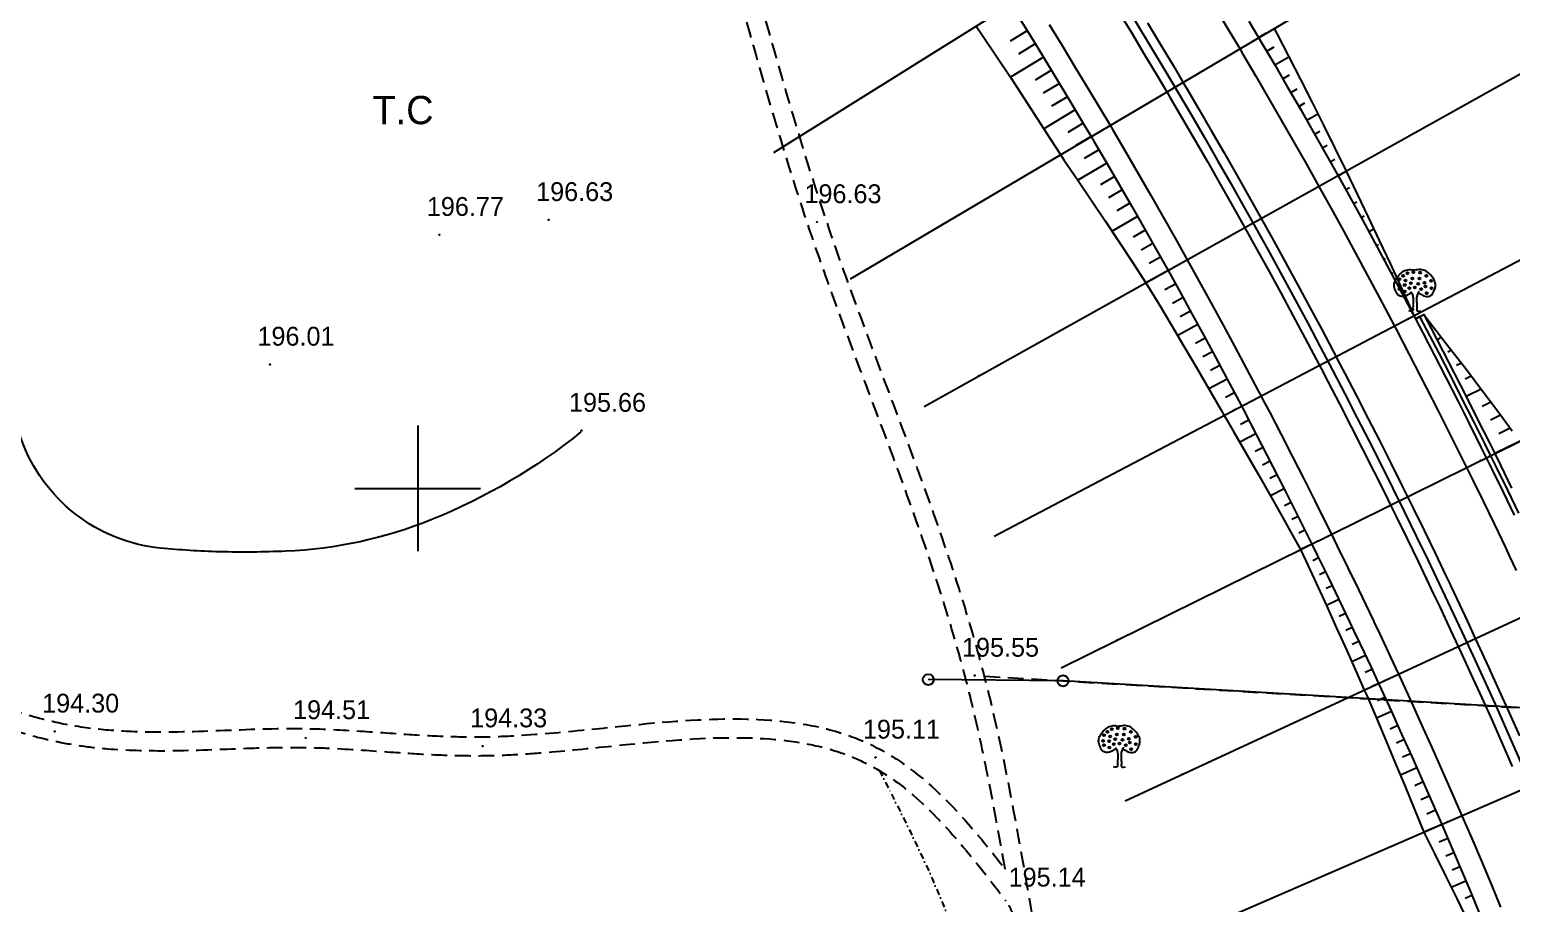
# Model space of a CAD drawing. Extents: x -83928 to -81707, y 15464 to 18601.
# Drawn here: x -83461.8 to -83225.8, y 17933.9 to 18073.1 of the extents above; entities that cross this region are included whole.
import ezdxf

# ---------------------------------------------------------------- set-up
doc = ezdxf.new("R2010")
doc.units = 0
doc.header["$MEASUREMENT"] = 0
for name, pattern in [('ACAD_ISO03W100', [30, 12, -18]), ('INTERROMPU', [0.75, 0.5, -0.25]), ('TIRETPTx2', [2, 1, -0.5, 0, -0.5])]:
    doc.linetypes.add(name, pattern=pattern)
doc.layers.add('ACCE', color=4, linetype='INTERROMPU', lineweight=25)
for name, color, linetype in [('ALT', 7, 'Continuous'), ('ASSIETTE', 3, 'Continuous'), ('AXE_EN_PLAN', 1, 'Continuous'), ('BORNE', 1, 'Continuous'), ('Carroyage 1', 7, 'Continuous'), ('CHAUSSEE_EXT', 5, 'Continuous'), ('CHAUSSEE_INT', 5, 'Continuous'), ('CNiv_1', 1, 'Continuous'), ('CONST', 7, 'Continuous'), ('ECOULEMENT', 160, 'ACAD_ISO03W100'), ('FONDS_DE_FOSSE', 4, 'Continuous'), ('FOSSES', 3, 'Continuous'), ('LIMITE', 40, 'INTERROMPU'), ('PLATE-FORME', 6, 'Continuous'), ('POINTS', 3, 'Continuous'), ('POINTS_PROFILS', 1, 'Continuous'), ('PROFILS', 7, 'Continuous'), ('Talus', 5, 'Continuous'), ('TITRE', 1, 'Continuous')]:
    doc.layers.add(name, color=color, linetype=linetype)

msp = doc.modelspace()

# ---------------------------------------------------------------- linework, layer by layer
at = {"linetype": 'ByBlock', "extrusion": (0.000932032, -0.005533, 0.999984)}
for centre in [(-83243.58, 18032.7, -162.28), (-83243.02, 18033.26, -162.28), (-83242.61, 18032.52, -162.28), (-83242.33, 18033.67, -162.28), (-83241.79, 18032.06, -162.28), (-83241.54, 18032.82, -162.28), (-83241.38, 18033.82, -162.28), (-83240.61, 18031.95, -162.28), (-83240.41, 18032.8, -162.28), (-83240.31, 18033.75, -162.28), (-83239.62, 18032.13, -162.28), (-83239.31, 18033.23, -162.28), (-83238.54, 18032.44, -162.28), (-83243.71, 18031.83, -162.28), (-83243.58, 18031.11, -162.28), (-83242.76, 18031.78, -162.28), (-83242.74, 18030.75, -162.28), (-83242.02, 18031.26, -162.28), (-83241.13, 18031.39, -162.28), (-83240.13, 18031.14, -162.28), (-83239.46, 18031.55, -162.28), (-83239.26, 18030.5, -162.28), (-83238.51, 18031.29, -162.28), (-83288.46, 17961.19, -162.28), (-83287.38, 17961.11, -162.28), (-83290.79, 17959.19, -162.28), (-83290.66, 17960.06, -162.28), (-83290.1, 17960.62, -162.28), (-83289.84, 17959.14, -162.28), (-83289.69, 17959.88, -162.28), (-83289.4, 17961.03, -162.28), (-83288.87, 17959.42, -162.28), (-83288.61, 17960.19, -162.28), (-83288.2, 17958.76, -162.28), (-83287.69, 17959.32, -162.28), (-83287.48, 17960.16, -162.28), (-83286.69, 17959.5, -162.28), (-83286.54, 17958.91, -162.28), (-83286.38, 17960.6, -162.28), (-83285.61, 17959.81, -162.28), (-83290.66, 17958.48, -162.28), (-83289.81, 17958.12, -162.28), (-83289.1, 17958.63, -162.28), (-83287.2, 17958.5, -162.28), (-83286.33, 17957.86, -162.28), (-83285.59, 17958.66, -162.28)]:
    msp.add_circle(centre, 0.156, dxfattribs=at)
at = {"linetype": 'ByBlock'}
for points in [[(-83241.66, 18031.09, 15.07), (-83241.78, 18031.06, 15.07), (-83242.16, 18030.94, 15.07), (-83242.74, 18030.49, 15.07), (-83243.78, 18030.56, 15.07), (-83244.24, 18031.47, 15.08), (-83244.54, 18032.29, 15.08), (-83244.3, 18033.23, 15.09), (-83243.74, 18033.95, 15.09), (-83243.02, 18034.64, 15.09), (-83242.07, 18034.93, 15.09), (-83241.46, 18034.81, 15.09), (-83241.16, 18034.75, 15.09)], [(-83288.74, 17958.46, 14.71), (-83288.86, 17958.43, 14.71), (-83289.24, 17958.31, 14.71), (-83289.81, 17957.85, 14.71), (-83290.86, 17957.92, 14.71), (-83291.31, 17958.83, 14.72), (-83291.62, 17959.66, 14.72), (-83291.38, 17960.6, 14.73), (-83290.82, 17961.32, 14.73), (-83290.1, 17962.01, 14.73), (-83289.15, 17962.29, 14.74), (-83288.54, 17962.17, 14.73), (-83288.24, 17962.11, 14.73)]]:
    msp.add_open_spline(points, degree=3, knots=[0.251632, 0.251632, 0.251632, 0.251632, 0.437955, 0.853553, 1.334497, 1.754172, 2.275549, 2.6296, 3.144963, 3.634468, 4.105014, 4.559575, 4.559575, 4.559575, 4.559575], dxfattribs=at)
for points in [[(-83240.66, 18031.09, 15.07), (-83240.54, 18031.06, 15.07), (-83240.16, 18030.94, 15.07), (-83239.58, 18030.49, 15.07), (-83238.54, 18030.56, 15.07), (-83238.09, 18031.47, 15.07), (-83237.78, 18032.29, 15.07), (-83238.02, 18033.23, 15.08), (-83238.58, 18033.95, 15.08), (-83239.3, 18034.64, 15.09), (-83240.25, 18034.93, 15.09), (-83240.86, 18034.81, 15.09), (-83241.16, 18034.75, 15.09)], [(-83287.74, 17958.46, 14.71), (-83287.62, 17958.43, 14.71), (-83287.24, 17958.31, 14.71), (-83286.66, 17957.85, 14.71), (-83285.61, 17957.93, 14.71), (-83285.16, 17958.83, 14.71), (-83284.86, 17959.66, 14.72), (-83285.1, 17960.6, 14.72), (-83285.66, 17961.32, 14.73), (-83286.37, 17962.01, 14.73), (-83287.33, 17962.29, 14.73), (-83287.94, 17962.17, 14.73), (-83288.24, 17962.11, 14.73)]]:
    msp.add_open_spline(points, degree=3, knots=[0.251632, 0.251632, 0.251632, 0.251632, 0.437955, 0.853553, 1.334497, 1.754172, 2.275549, 2.6296, 3.144963, 3.634468, 4.105014, 4.559575, 4.559575, 4.559575, 4.559575])
for points in [[(-83241.84, 18031.37, 15.07), (-83241.64, 18031.09, 15.07), (-83241.46, 18030.58, 15.07), (-83241.45, 18028.51, 15.06), (-83241.45, 18028.38, 15.06), (-83242.1, 18028.28, 15.06)], [(-83240.46, 18031.37, 15.07), (-83240.66, 18031.09, 15.07), (-83240.84, 18030.58, 15.07), (-83240.84, 18028.51, 15.06), (-83240.84, 18028.38, 15.06), (-83240.2, 18028.28, 15.05)], [(-83288.91, 17958.74, 14.72), (-83288.71, 17958.46, 14.71), (-83288.53, 17957.95, 14.71), (-83288.53, 17955.88, 14.7), (-83288.53, 17955.75, 14.7), (-83289.17, 17955.64, 14.7)], [(-83287.53, 17958.74, 14.71), (-83287.74, 17958.46, 14.71), (-83287.92, 17957.95, 14.71), (-83287.92, 17955.88, 14.7), (-83287.92, 17955.75, 14.7), (-83287.28, 17955.65, 14.7)]]:
    msp.add_spline(points, degree=3, dxfattribs=at)
at = {"layer": 'ACCE', "linetype": 'INTERROMPU', "ltscale": 5, "extrusion": (0.003135, -0.012036, 0.999923)}
msp.add_arc((-83312.14, 17928.15, -267.65), 7, 9.9059, 37.1806, dxfattribs=at)
at = {"layer": 'ACCE', "linetype": 'INTERROMPU', "ltscale": 5}
for points, knots in [([(-83782.62, 18200.48, 214.11), (-83779.66, 18191.21, 213.99), (-83776.73, 18181.96, 213.87), (-83773.4, 18169.29, 213.7), (-83772.58, 18165.92, 213.66), (-83771.06, 18158.91, 213.57), (-83770.37, 18155.27, 213.53), (-83769.45, 18149.29, 213.45), (-83769.15, 18146.97, 213.42), (-83768.65, 18142.32, 213.36), (-83768.45, 18139.97, 213.34), (-83767.97, 18132.92, 213.25), (-83767.78, 18128.17, 213.19), (-83767.43, 18121, 213.1), (-83767.3, 18118.58, 213.08), (-83766.97, 18113.74, 213.02), (-83766.78, 18111.33, 212.99), (-83766.12, 18104.1, 212.9), (-83765.57, 18099.3, 212.84), (-83764.48, 18091.12, 212.74), (-83763.99, 18087.75, 212.69), (-83763.05, 18081.78, 212.62), (-83762.62, 18079.18, 212.59), (-83761.71, 18073.96, 212.52), (-83761.23, 18071.34, 212.49), (-83759.65, 18063.52, 212.39), (-83758.43, 18058.33, 212.32), (-83756.04, 18050.08, 212.22), (-83755.03, 18046.95, 212.17), (-83752.68, 18040.66, 212.09), (-83751.34, 18037.51, 212.05), (-83748.85, 18032.47, 211.98), (-83747.8, 18030.52, 211.95), (-83745.54, 18026.74, 211.9), (-83744.35, 18024.9, 211.88), (-83740.57, 18019.51, 211.8), (-83737.82, 18016.09, 211.75), (-83729.2, 18006.21, 211.6), (-83722.91, 18000.04, 211.51), (-83710.58, 17987.3, 211.32), (-83704.54, 17980.73, 211.22), (-83698.68, 17972.56, 211.1), (-83698.09, 17971.7, 211.09), (-83696.91, 17969.96, 211.07), (-83696.32, 17969.08, 211.05), (-83694.55, 17966.44, 211.02), (-83693.35, 17964.69, 210.99), (-83691.21, 17961.9, 210.95), (-83690.3, 17960.81, 210.93), (-83688.43, 17958.84, 210.91), (-83687.47, 17957.96, 210.89), (-83685.42, 17956.39, 210.87), (-83684.34, 17955.7, 210.85), (-83680.83, 17953.86, 210.82), (-83678.24, 17953.03, 210.8), (-83672.81, 17951.99, 210.77), (-83669.97, 17951.79, 210.76), (-83664.12, 17951.83, 210.74), (-83661.12, 17952.07, 210.74), (-83654.42, 17952.88, 210.73), (-83650.7, 17953.52, 210.72), (-83644.93, 17954.59, 210.72), (-83642.83, 17954.99, 210.72), (-83636.66, 17956.16, 210.71), (-83632.7, 17956.87, 210.71), (-83624.97, 17958.18, 210.7), (-83621.19, 17958.77, 210.69), (-83614.52, 17959.76, 210.68), (-83611.62, 17960.16, 210.68), (-83606.25, 17960.87, 210.67), (-83603.78, 17961.18, 210.67), (-83598.8, 17961.77, 210.66), (-83596.3, 17962.05, 210.65), (-83588.74, 17962.81, 210.64), (-83583.66, 17963.21, 210.63), (-83575.51, 17963.57, 210.61), (-83572.45, 17963.64, 210.6), (-83566.81, 17963.63, 210.58), (-83564.23, 17963.56, 210.57), (-83559.51, 17963.33, 210.55), (-83557.37, 17963.17, 210.55), (-83553.08, 17962.78, 210.53), (-83550.94, 17962.54, 210.52), (-83544.5, 17961.76, 210.49), (-83540.2, 17961.15, 210.47), (-83529.15, 17959.76, 210.42), (-83522.38, 17959.07, 210.39), (-83513.75, 17959.13, 210.36), (-83511.92, 17959.2, 210.36), (-83508.5, 17959.45, 210.35), (-83506.91, 17959.62, 210.35), (-83504.15, 17960.01, 210.34), (-83502.97, 17960.21, 210.34), (-83500.61, 17960.67, 210.34), (-83499.44, 17960.93, 210.34), (-83495.95, 17961.75, 210.34), (-83493.65, 17962.36, 210.34), (-83489.25, 17963.42, 210.34), (-83487.13, 17963.87, 210.33), (-83483.71, 17964.38, 210.33), (-83482.37, 17964.52, 210.33), (-83480.24, 17964.6, 210.32), (-83479.44, 17964.6, 210.32), (-83477.85, 17964.53, 210.31), (-83477.05, 17964.45, 210.31), (-83474.63, 17964.14, 210.3), (-83473, 17963.81, 210.29), (-83468.49, 17962.7, 210.26), (-83465.57, 17961.78, 210.24), (-83461.27, 17960.57, 210.21), (-83459.93, 17960.22, 210.21), (-83457.07, 17959.57, 210.19), (-83455.54, 17959.29, 210.18), (-83452.49, 17958.83, 210.17), (-83450.96, 17958.66, 210.16), (-83446.37, 17958.29, 210.14), (-83443.3, 17958.21, 210.13), (-83436.19, 17958.25, 210.11), (-83432.15, 17958.43, 210.1), (-83425.94, 17958.65, 210.08), (-83423.74, 17958.72, 210.07), (-83420.07, 17958.76, 210.06), (-83418.59, 17958.75, 210.06), (-83415.65, 17958.69, 210.05), (-83414.18, 17958.63, 210.04), (-83409.75, 17958.4, 210.03), (-83406.8, 17958.18, 210.01), (-83401.65, 17957.83, 209.99), (-83399.47, 17957.69, 209.99), (-83395.4, 17957.5, 209.97), (-83393.51, 17957.44, 209.96), (-83389.81, 17957.42, 209.95), (-83388, 17957.45, 209.95), (-83384.36, 17957.61, 209.94), (-83382.53, 17957.72, 209.93), (-83377.03, 17958.14, 209.92), (-83373.33, 17958.53, 209.91), (-83363.55, 17959.53, 209.89), (-83357.5, 17960.15, 209.88), (-83347, 17960.38, 209.85), (-83342.46, 17960.15, 209.84), (-83336, 17958.94, 209.8), (-83333.85, 17958.37, 209.79), (-83330.47, 17957.12, 209.76), (-83329.17, 17956.54, 209.75), (-83325.18, 17954.43, 209.71), (-83322.6, 17952.53, 209.68), (-83317.66, 17948.07, 209.61), (-83315.3, 17945.51, 209.57), (-83310.73, 17940.08, 209.49), (-83308.52, 17937.21, 209.45), (-83306.32, 17934.3, 209.41)], [1.055576, 1.055576, 1.055576, 1.055576, 30.031992, 30.031992, 40.50691, 40.50691, 51.755713, 51.755713, 58.871453, 58.871453, 65.987193, 65.987193, 80.218672, 80.218672, 87.473984, 87.473984, 94.729297, 94.729297, 109.239922, 109.239922, 119.37083, 119.37083, 127.139561, 127.139561, 134.908291, 134.908291, 150.445753, 150.445753, 160.157531, 160.157531, 170.39927, 170.39927, 177.068566, 177.068566, 183.737861, 183.737861, 197.076452, 197.076452, 223.400767, 223.400767, 249.725082, 249.725082, 252.767418, 252.767418, 255.809755, 255.809755, 261.894428, 261.894428, 266.068184, 266.068184, 269.956128, 269.956128, 273.844071, 273.844071, 282.076079, 282.076079, 290.308086, 290.308086, 298.540093, 298.540093, 308.574703, 308.574703, 314.408012, 314.408012, 326.07463, 326.07463, 337.741248, 337.741248, 346.838531, 346.838531, 354.499996, 354.499996, 362.16146, 362.16146, 377.484389, 377.484389, 386.64274, 386.64274, 394.385336, 394.385336, 400.822764, 400.822764, 407.260193, 407.260193, 420.13505, 420.13505, 440.316929, 440.316929, 445.752372, 445.752372, 450.450412, 450.450412, 453.939436, 453.939436, 457.428461, 457.428461, 464.406511, 464.406511, 470.974875, 470.974875, 475.222619, 475.222619, 477.818124, 477.818124, 480.413628, 480.413628, 485.604636, 485.604636, 494.662552, 494.662552, 498.673408, 498.673408, 503.190068, 503.190068, 507.706728, 507.706728, 516.740048, 516.740048, 528.740572, 528.740572, 535.357888, 535.357888, 539.86411, 539.86411, 544.370333, 544.370333, 553.382777, 553.382777, 559.899589, 559.899589, 565.430576, 565.430576, 570.617109, 570.617109, 575.803641, 575.803641, 586.176706, 586.176706, 603.459595, 603.459595, 617.555933, 617.555933, 624.943514, 624.943514, 629.758061, 629.758061, 640.260824, 640.260824, 650.763587, 650.763587, 661.06459, 661.06459, 661.06459, 661.06459]), ([(-83779.97, 18202.04, 214.12), (-83776.95, 18192.56, 214), (-83773.92, 18183.06, 213.87), (-83770.5, 18170.06, 213.7), (-83769.68, 18166.66, 213.66), (-83768.14, 18159.6, 213.57), (-83767.44, 18155.93, 213.53), (-83766.51, 18149.9, 213.45), (-83766.2, 18147.55, 213.42), (-83765.44, 18140.57, 213.33), (-83765.15, 18135.94, 213.28), (-83764.76, 18128.13, 213.18), (-83764.62, 18124.94, 213.14), (-83764.34, 18119.39, 213.08), (-83764.2, 18117.04, 213.05), (-83763.85, 18112.33, 212.99), (-83763.65, 18109.99, 212.96), (-83762.98, 18102.96, 212.87), (-83762.42, 18098.27, 212.82), (-83761.31, 18090.12, 212.71), (-83760.79, 18086.66, 212.67), (-83759.11, 18076.22, 212.54), (-83757.85, 18069.18, 212.45), (-83754.61, 18055.44, 212.28), (-83752.63, 18048.72, 212.19), (-83748.81, 18039.23, 212.06), (-83747.41, 18036.17, 212.02), (-83744.81, 18031.34, 211.95), (-83743.73, 18029.5, 211.93), (-83741.41, 18025.9, 211.88), (-83740.18, 18024.14, 211.85), (-83736.32, 18018.97, 211.78), (-83733.52, 18015.65, 211.73), (-83724.75, 18005.96, 211.59), (-83718.38, 17999.76, 211.49), (-83710.09, 17991.05, 211.36), (-83708.05, 17988.85, 211.33), (-83704.49, 17984.83, 211.27), (-83702.96, 17983.04, 211.24), (-83700.46, 17979.96, 211.2), (-83699.48, 17978.7, 211.18), (-83697.64, 17976.25, 211.14), (-83696.78, 17975.06, 211.13), (-83694.35, 17971.57, 211.08), (-83692.85, 17969.24, 211.04), (-83689.79, 17964.9, 210.98), (-83688.23, 17962.89, 210.95), (-83685.92, 17960.62, 210.92), (-83685.28, 17960.06, 210.91), (-83683.94, 17959.03, 210.89), (-83683.24, 17958.57, 210.89), (-83681.07, 17957.31, 210.86), (-83679.51, 17956.66, 210.85), (-83676.18, 17955.65, 210.83), (-83674.41, 17955.31, 210.82), (-83668.63, 17954.63, 210.79), (-83664.32, 17954.77, 210.78), (-83655.42, 17955.73, 210.76), (-83650.83, 17956.53, 210.76), (-83644.31, 17957.76, 210.75), (-83642.31, 17958.15, 210.75), (-83638.4, 17958.88, 210.75), (-83636.47, 17959.23, 210.75), (-83630.78, 17960.25, 210.74), (-83627.09, 17960.87, 210.74), (-83618.39, 17962.24, 210.73), (-83613.43, 17962.96, 210.72), (-83606.16, 17963.9, 210.71), (-83603.89, 17964.19, 210.7), (-83599.3, 17964.73, 210.7), (-83596.99, 17964.99, 210.69), (-83590.02, 17965.7, 210.68), (-83585.32, 17966.09, 210.67), (-83577.11, 17966.52, 210.65), (-83573.62, 17966.63, 210.64), (-83567.47, 17966.64, 210.62), (-83564.82, 17966.59, 210.61), (-83560.09, 17966.37, 210.59), (-83558.01, 17966.23, 210.59), (-83553.86, 17965.87, 210.57), (-83551.79, 17965.65, 210.56), (-83545.61, 17964.93, 210.53), (-83541.51, 17964.36, 210.51), (-83530.57, 17962.94, 210.46), (-83523.78, 17962.17, 210.43), (-83515.09, 17962.1, 210.4), (-83513.14, 17962.15, 210.4), (-83509.5, 17962.37, 210.39), (-83507.81, 17962.54, 210.38), (-83504.94, 17962.92, 210.38), (-83503.76, 17963.11, 210.38), (-83501.38, 17963.57, 210.38), (-83500.19, 17963.84, 210.37), (-83496.59, 17964.69, 210.37), (-83494.16, 17965.33, 210.37), (-83489.67, 17966.39, 210.37), (-83487.61, 17966.83, 210.37), (-83484.19, 17967.34, 210.37), (-83482.85, 17967.49, 210.36), (-83480.5, 17967.6, 210.36), (-83479.5, 17967.61, 210.36), (-83477.5, 17967.52, 210.35), (-83476.51, 17967.42, 210.34), (-83473.55, 17967, 210.33), (-83471.61, 17966.57, 210.32), (-83466.69, 17965.3, 210.29), (-83463.75, 17964.36, 210.27), (-83459.76, 17963.28, 210.24), (-83458.7, 17963.01, 210.23), (-83455.53, 17962.31, 210.22), (-83453.4, 17961.97, 210.21), (-83449.11, 17961.49, 210.19), (-83446.94, 17961.35, 210.18), (-83440.41, 17961.14, 210.16), (-83436, 17961.28, 210.14), (-83427.14, 17961.61, 210.12), (-83422.68, 17961.8, 210.11), (-83415.39, 17961.71, 210.08), (-83412.57, 17961.57, 210.07), (-83406.95, 17961.21, 210.05), (-83404.15, 17961, 210.04), (-83399.19, 17960.68, 210.02), (-83397.03, 17960.56, 210.01), (-83392.98, 17960.43, 210), (-83391.1, 17960.41, 209.99), (-83387.3, 17960.47, 209.98), (-83385.37, 17960.56, 209.98), (-83379.54, 17960.92, 209.96), (-83375.58, 17961.31, 209.95), (-83365.42, 17962.35, 209.93), (-83359.2, 17963.03, 209.92), (-83348.15, 17963.4, 209.89), (-83343.26, 17963.25, 209.88), (-83336.05, 17962.04, 209.84), (-83333.57, 17961.43, 209.82), (-83329.35, 17959.93, 209.79), (-83327.58, 17959.13, 209.78), (-83324.17, 17957.23, 209.74), (-83322.54, 17956.13, 209.73), (-83317.15, 17951.95, 209.66), (-83313.7, 17948.3, 209.6), (-83309.06, 17942.74, 209.52), (-83307.73, 17941.06, 209.5), (-83306.42, 17939.37, 209.47)], [0.377269, 0.377269, 0.377269, 0.377269, 29.99808, 29.99808, 40.439033, 40.439033, 51.573495, 51.573495, 58.653463, 58.653463, 72.467049, 72.467049, 82.03785, 82.03785, 89.167983, 89.167983, 96.298116, 96.298116, 110.558383, 110.558383, 121.037151, 121.037151, 141.994686, 141.994686, 162.952221, 162.952221, 173.375842, 173.375842, 180.104384, 180.104384, 186.832925, 186.832925, 200.290008, 200.290008, 226.870868, 226.870868, 235.637553, 235.637553, 242.466243, 242.466243, 247.058938, 247.058938, 251.225901, 251.225901, 259.12966, 259.12966, 267.033419, 267.033419, 269.974171, 269.974171, 272.914924, 272.914924, 278.796429, 278.796429, 284.677933, 284.677933, 297.220208, 297.220208, 309.762482, 309.762482, 315.325173, 315.325173, 320.887865, 320.887865, 332.013248, 332.013248, 347.525774, 347.525774, 354.547491, 354.547491, 361.569208, 361.569208, 375.612643, 375.612643, 385.929515, 385.929515, 393.726913, 393.726913, 399.850404, 399.850404, 405.973895, 405.973895, 418.220878, 418.220878, 438.834903, 438.834903, 444.847915, 444.847915, 450.051873, 450.051873, 453.73205, 453.73205, 457.412227, 457.412227, 464.772581, 464.772581, 470.935284, 470.935284, 474.906139, 474.906139, 477.821848, 477.821848, 480.737556, 480.737556, 486.568973, 486.568973, 495.647976, 495.647976, 498.958546, 498.958546, 505.579686, 505.579686, 512.200826, 512.200826, 525.443106, 525.443106, 538.685386, 538.685386, 547.175721, 547.175721, 555.666055, 555.666055, 562.177333, 562.177333, 567.791378, 567.791378, 573.405422, 573.405422, 584.633511, 584.633511, 602.137538, 602.137538, 616.597964, 616.597964, 624.486186, 624.486186, 630.509066, 630.509066, 636.531946, 636.531946, 651.174128, 651.174128, 657.221695, 657.221695, 657.221695, 657.221695]), ([(-83306.42, 17939.37, 209.47), (-83306.45, 17939.57, 209.48), (-83306.49, 17939.78, 209.48), (-83307.35, 17944.61, 209.54), (-83308.19, 17949.23, 209.6), (-83309.82, 17957.36, 209.7), (-83310.58, 17960.88, 209.74), (-83312.05, 17967.14, 209.82), (-83312.75, 17969.88, 209.86), (-83314.24, 17975.33, 209.93), (-83315.04, 17978.04, 209.97), (-83317.54, 17986.15, 210.07), (-83319.37, 17991.52, 210.14), (-83325.13, 18007.59, 210.35), (-83329.31, 18018.24, 210.49), (-83334.62, 18032.73, 210.68), (-83335.96, 18036.48, 210.73), (-83339.26, 18046.15, 210.86), (-83341.12, 18052.1, 210.94), (-83344.68, 18064.03, 211.09), (-83346.38, 18070.01, 211.17), (-83349.41, 18080.73, 211.31), (-83350.75, 18085.46, 211.37), (-83353.39, 18094.55, 211.49), (-83354.69, 18098.89, 211.54), (-83357.39, 18107.55, 211.66), (-83358.78, 18111.87, 211.71), (-83363.08, 18124.79, 211.88), (-83366.09, 18133.37, 212), (-83370.18, 18144.91, 212.15), (-83371.24, 18147.87, 212.19), (-83372.3, 18150.84, 212.22)], [220.511786, 220.511786, 220.511786, 220.511786, 221.138906, 221.138906, 235.220733, 235.220733, 246.108604, 246.108604, 254.663117, 254.663117, 263.21763, 263.21763, 280.326655, 280.326655, 314.544707, 314.544707, 326.439459, 326.439459, 345.068616, 345.068616, 363.697774, 363.697774, 378.480567, 378.480567, 392.126495, 392.126495, 405.772422, 405.772422, 433.064277, 433.064277, 442.499762, 442.499762, 442.499762, 442.499762]), ([(-83231.77, 17736.98, 206.8), (-83232.38, 17739.2, 206.83), (-83232.98, 17741.43, 206.86), (-83234.15, 17745.85, 206.92), (-83234.7, 17748.04, 206.95), (-83235.77, 17752.47, 207), (-83236.28, 17754.7, 207.03), (-83237.79, 17761.42, 207.12), (-83238.76, 17765.94, 207.17), (-83241.65, 17778.38, 207.33), (-83243.72, 17786.27, 207.43), (-83247.47, 17795.95, 207.56), (-83248.39, 17798.09, 207.59), (-83250.25, 17802, 207.64), (-83251.17, 17803.79, 207.67), (-83253.85, 17808.48, 207.73), (-83255.73, 17811.3, 207.77), (-83259.68, 17816.8, 207.85), (-83261.75, 17819.48, 207.89), (-83265.34, 17824.16, 207.96), (-83266.87, 17826.15, 207.99), (-83269.61, 17829.87, 208.04), (-83270.82, 17831.58, 208.06), (-83272.99, 17834.84, 208.11), (-83273.94, 17836.37, 208.13), (-83275.77, 17839.5, 208.17), (-83276.64, 17841.09, 208.2), (-83279.13, 17845.93, 208.26), (-83280.64, 17849.25, 208.31), (-83283.14, 17855.29, 208.39), (-83284.18, 17857.99, 208.42), (-83286.15, 17863.41, 208.49), (-83287.08, 17866.14, 208.53), (-83289.72, 17874.38, 208.64), (-83291.29, 17879.94, 208.71), (-83295.55, 17896.76, 208.93), (-83297.81, 17908.16, 209.07), (-83300.78, 17924.54, 209.28), (-83301.64, 17929.45, 209.34), (-83304.38, 17945.15, 209.54), (-83306.26, 17955.94, 209.67), (-83309.51, 17969.34, 209.84), (-83310.23, 17972.11, 209.88), (-83311.78, 17977.6, 209.95), (-83312.6, 17980.34, 209.99), (-83315.16, 17988.5, 210.09), (-83317.02, 17993.9, 210.16), (-83322.84, 18010, 210.37), (-83327.01, 18020.63, 210.52), (-83332.14, 18034.71, 210.7), (-83333.35, 18038.11, 210.75), (-83336.82, 18048.33, 210.88), (-83338.94, 18055.2, 210.97), (-83343, 18069.03, 211.15), (-83344.95, 18075.98, 211.24), (-83348.23, 18087.51, 211.39), (-83349.54, 18092.1, 211.45), (-83352.15, 18100.85, 211.56), (-83353.44, 18105.01, 211.61), (-83356.09, 18113.29, 211.72), (-83357.46, 18117.42, 211.78), (-83361.64, 18129.77, 211.94), (-83364.53, 18137.97, 212.05), (-83368.12, 18148.05, 212.18), (-83368.8, 18149.95, 212.2), (-83369.47, 18151.84, 212.23)], [3.062347, 3.062347, 3.062347, 3.062347, 10.000213, 10.000213, 16.811379, 16.811379, 23.622545, 23.622545, 37.244877, 37.244877, 61.263102, 61.263102, 68.199006, 68.199006, 74.206907, 74.206907, 84.287055, 84.287055, 94.367203, 94.367203, 101.886315, 101.886315, 108.238792, 108.238792, 113.752023, 113.752023, 119.265255, 119.265255, 130.291717, 130.291717, 139.006051, 139.006051, 147.720385, 147.720385, 165.149053, 165.149053, 200.00639, 200.00639, 214.931055, 214.931055, 247.639146, 247.639146, 256.175435, 256.175435, 264.711725, 264.711725, 281.784303, 281.784303, 315.929459, 315.929459, 326.755417, 326.755417, 348.407333, 348.407333, 370.059249, 370.059249, 384.370501, 384.370501, 397.393134, 397.393134, 410.415767, 410.415767, 436.461033, 436.461033, 442.499762, 442.499762, 442.499762, 442.499762])]:
    msp.add_open_spline(points, degree=3, knots=knots, dxfattribs=at)
at = {"layer": 'ASSIETTE'}
for points in [[(-83311.03, 18073.64), (-83309.94, 18072.01), (-83307.77, 18068.76), (-83305.6, 18065.49), (-83303.45, 18062.22), (-83301.32, 18058.94), (-83299.19, 18055.65), (-83297.61, 18053.17), (-83297.06, 18052.36), (-83294.85, 18049.12), (-83292.65, 18045.86), (-83290.47, 18042.6), (-83288.3, 18039.33), (-83286.14, 18036.04), (-83283.99, 18032.75), (-83281.96, 18029.39), (-83279.94, 18026.03), (-83277.94, 18022.65), (-83275.95, 18019.27), (-83273.97, 18015.87), (-83272, 18012.47), (-83271.52, 18011.62), (-83271.25, 18011.17), (-83271.25, 18011.17), (-83270.03, 18009.07), (-83268.07, 18005.67), (-83266.11, 18002.26), (-83264.17, 17998.84), (-83262.25, 17995.41), (-83260.33, 17991.97), (-83259.38, 17990.25), (-83258.55, 17988.47), (-83256.89, 17984.91), (-83255.25, 17981.34), (-83253.62, 17977.76), (-83252.95, 17976.28), (-83252.95, 17976.28), (-83252.01, 17974.18), (-83250.41, 17970.59), (-83249.22, 17967.89), (-83248.83, 17966.99), (-83247.28, 17963.38), (-83245.74, 17959.76), (-83244.22, 17956.14), (-83242.72, 17952.51), (-83241.23, 17948.88), (-83239.75, 17945.24), (-83237.99, 17941.73), (-83236.23, 17938.21), (-83234.49, 17934.68), (-83232.77, 17931.14)], [(-83263.59, 18073.28), (-83263.12, 18072.38), (-83261.24, 18068.75), (-83259.38, 18065.12), (-83257.54, 18061.49), (-83255.71, 18057.85), (-83253.9, 18054.2), (-83252.1, 18050.54), (-83250.33, 18046.87), (-83248.58, 18043.19), (-83246.84, 18039.51), (-83245.12, 18035.82), (-83243.41, 18032.12), (-83241.72, 18028.42), (-83241.3, 18027.5), (-83241.06, 18027.01), (-83239.73, 18027.71), (-83238.17, 18025.7), (-83235.64, 18022.42), (-83233.12, 18019.13), (-83230.62, 18015.83), (-83228.13, 18012.52), (-83225.65, 18009.19)]]:
    msp.add_lwpolyline(points, dxfattribs=at)
at = {"layer": 'AXE_EN_PLAN'}
msp.add_lwpolyline([(-83342.79, 18158.48, -0.136429), (-83145.8, 17660.26)], format="xyb", dxfattribs=at)
at = {"layer": 'BORNE', "color": 2, "extrusion": (4.63065e-06, 1.2885e-05, 1)}
for centre in [(-83318.68, 17969.55, 207.68), (-83297.21, 17969.35, 207.68)]:
    msp.add_circle(centre, 0.877, dxfattribs=at)
at = {"layer": 'Carroyage 1'}
for p, q in [((-83400, 18010), (-83400, 17990)), ((-83410, 18000), (-83390, 18000))]:
    msp.add_line(p, q, dxfattribs=at)
at = {"layer": 'CHAUSSEE_EXT'}
for points in [[(-83272.68, 18076.13), (-83270.61, 18072.66), (-83269.06, 18070.05), (-83268.54, 18069.18), (-83266.49, 18065.69), (-83264.46, 18062.19), (-83262.44, 18058.68), (-83260.43, 18055.16), (-83258.44, 18051.64), (-83256.46, 18048.11), (-83254.49, 18044.57), (-83252.54, 18041.02), (-83250.61, 18037.47), (-83248.68, 18033.91), (-83246.78, 18030.34), (-83244.88, 18026.76), (-83244.41, 18025.86), (-83244.16, 18025.39), (-83244.16, 18025.39), (-83243, 18023.17), (-83241.14, 18019.58), (-83239.29, 18015.98), (-83237.45, 18012.37), (-83235.63, 18008.76), (-83233.82, 18005.14), (-83232.92, 18003.32), (-83232.03, 18001.51), (-83230.25, 17997.87), (-83228.49, 17994.23), (-83226.74, 17990.58), (-83226.02, 17989.07), (-83226.02, 17989.07), (-83225, 17986.92)], [(-83299.42, 18073.9), (-83297.36, 18070.54), (-83295.3, 18067.16), (-83293.26, 18063.78), (-83291.23, 18060.39), (-83289.72, 18057.84), (-83289.22, 18056.99), (-83287.22, 18053.58), (-83285.23, 18050.16), (-83283.26, 18046.74), (-83281.3, 18043.3), (-83279.35, 18039.87), (-83277.42, 18036.42), (-83275.5, 18032.96), (-83273.6, 18029.5), (-83271.7, 18026.03), (-83269.83, 18022.55), (-83267.97, 18019.07), (-83266.12, 18015.57), (-83265.66, 18014.7), (-83265.41, 18014.23), (-83265.41, 18014.23), (-83264.28, 18012.07), (-83262.46, 18008.57), (-83260.65, 18005.05), (-83258.86, 18001.53), (-83257.08, 17998), (-83255.32, 17994.46), (-83254.44, 17992.69), (-83253.57, 17990.92), (-83251.83, 17987.37), (-83250.11, 17983.81), (-83248.4, 17980.25), (-83247.7, 17978.78), (-83247.7, 17978.77), (-83246.71, 17976.68), (-83245.03, 17973.1), (-83243.78, 17970.41), (-83243.36, 17969.52), (-83241.71, 17965.92), (-83240.08, 17962.33), (-83238.46, 17958.72), (-83236.85, 17955.11), (-83235.26, 17951.5), (-83233.68, 17947.87), (-83232.11, 17944.24), (-83230.57, 17940.61), (-83229.03, 17936.97), (-83227.51, 17933.32)]]:
    msp.add_lwpolyline(points, dxfattribs=at)
at = {"layer": 'CHAUSSEE_INT'}
for points in [[(-83288.4, 18076.01), (-83286.32, 18072.6), (-83284.26, 18069.18), (-83282.21, 18065.76), (-83280.68, 18063.18), (-83280.17, 18062.32), (-83278.15, 18058.87), (-83276.14, 18055.42), (-83274.15, 18051.96), (-83272.17, 18048.49), (-83270.2, 18045.02), (-83268.25, 18041.53), (-83266.31, 18038.04), (-83264.38, 18034.54), (-83262.47, 18031.03), (-83260.58, 18027.52), (-83258.69, 18024), (-83256.83, 18020.47), (-83256.36, 18019.58), (-83256.11, 18019.11), (-83256.11, 18019.11), (-83254.97, 18016.93), (-83253.13, 18013.38), (-83251.31, 18009.83), (-83249.49, 18006.27), (-83247.7, 18002.71), (-83245.91, 17999.13), (-83245.03, 17997.34), (-83244.14, 17995.55), (-83242.39, 17991.96), (-83240.65, 17988.37), (-83238.92, 17984.77), (-83238.22, 17983.28), (-83238.22, 17983.28), (-83237.21, 17981.16), (-83235.52, 17977.54), (-83234.25, 17974.83), (-83233.83, 17973.92), (-83232.17, 17970.29), (-83230.51, 17966.66), (-83228.87, 17963.01), (-83227.25, 17959.36), (-83225.64, 17955.71)], [(-83283.75, 18074.16), (-83281.69, 18070.73), (-83279.63, 18067.29), (-83278.1, 18064.71), (-83277.59, 18063.84), (-83275.56, 18060.39), (-83273.55, 18056.93), (-83271.55, 18053.45), (-83269.56, 18049.98), (-83267.59, 18046.49), (-83265.63, 18042.99), (-83263.68, 18039.49), (-83261.75, 18035.98), (-83259.84, 18032.46), (-83257.93, 18028.94), (-83256.05, 18025.41), (-83254.17, 18021.86), (-83253.71, 18020.98), (-83253.46, 18020.51), (-83253.46, 18020.51), (-83252.31, 18018.32), (-83250.47, 18014.76), (-83248.63, 18011.2), (-83246.82, 18007.63), (-83245.01, 18004.05), (-83243.23, 18000.47), (-83242.34, 17998.67), (-83241.45, 17996.87), (-83239.69, 17993.28), (-83237.95, 17989.67), (-83236.22, 17986.06), (-83235.51, 17984.57), (-83235.51, 17984.56), (-83234.5, 17982.44), (-83232.8, 17978.81), (-83231.53, 17976.09), (-83231.11, 17975.18), (-83229.44, 17971.54), (-83227.78, 17967.89), (-83226.13, 17964.24), (-83224.51, 17960.58)]]:
    msp.add_lwpolyline(points, dxfattribs=at)
at = {"layer": 'CNiv_1', "elevation": 195}
msp.add_lwpolyline([(-83374, 18009, -0.073734), (-83397.77, 17995.03, -0.085719), (-83421, 17990, -0.016783), (-83431.58, 17989.91, -0.018798), (-83441, 17990.5, -0.289655), (-83463.13, 18007.82, 0.433978), (-83482, 18016, 0.165752), (-83494.76, 18004.38, -0.148333), (-83508.5, 17991, -0.001356), (-83536.6, 17976.54, 0.001701), (-83559, 17965, 0.00115), (-83588.55, 17949.56, -0.002068), (-83605, 17941, -0.03171), (-83608.59, 17939.43, -0.015892), (-83616, 17937, -0.20613), (-83621.15, 17937.63, 0.09941), (-83631, 17941, 0.207404), (-83654.64, 17934.27, 0.037562), (-83673.6, 17916.19, 0.037562)], format="xyb", dxfattribs=at)
at = {"layer": 'ECOULEMENT', "linetype": 'ByBlock', "extrusion": (0.000932032, -0.005533, 0.999984)}
msp.add_line((-83327.07, 17957.13, 209.75), (-83327.06, 17957.08, 209.75), dxfattribs=at)
at = {"layer": 'ECOULEMENT', "linetype": 'TIRETPTx2'}
msp.add_spline([(-83326.46, 17955.06, 209.72), (-83311.12, 17903.18, 209.05), (-83316.72, 17874.5, 208.72), (-83305.03, 17833.58, 208.2), (-83377.23, 17748.4, 207.4), (-83394.78, 17718.2, 207.09), (-83414.01, 17695.34, 206.87), (-83412.99, 17654.96, 206.38)], degree=3, dxfattribs=at)
at = {"layer": 'FONDS_DE_FOSSE'}
for points in [[(-83311.03, 18073.64), (-83309.94, 18072.01), (-83307.77, 18068.76), (-83305.6, 18065.49), (-83303.45, 18062.22), (-83301.32, 18058.94), (-83299.19, 18055.65), (-83297.61, 18053.17), (-83297.06, 18052.36), (-83294.85, 18049.12), (-83292.65, 18045.86), (-83290.47, 18042.6), (-83288.3, 18039.33), (-83286.14, 18036.04), (-83283.99, 18032.75), (-83281.96, 18029.39), (-83279.94, 18026.03), (-83277.94, 18022.65), (-83275.95, 18019.27), (-83273.97, 18015.87), (-83272, 18012.47), (-83271.52, 18011.62), (-83271.25, 18011.17), (-83271.25, 18011.17), (-83270.03, 18009.07), (-83268.07, 18005.67), (-83266.11, 18002.26), (-83264.17, 17998.84), (-83262.25, 17995.41), (-83260.33, 17991.97), (-83259.38, 17990.25), (-83258.55, 17988.47), (-83256.89, 17984.91), (-83255.25, 17981.34), (-83253.62, 17977.76), (-83252.95, 17976.28), (-83252.95, 17976.28), (-83252.01, 17974.18), (-83250.41, 17970.59), (-83249.22, 17967.89), (-83248.83, 17966.99), (-83247.28, 17963.38), (-83245.74, 17959.76), (-83244.22, 17956.14), (-83242.72, 17952.51), (-83241.23, 17948.88), (-83239.75, 17945.24), (-83237.99, 17941.73), (-83236.23, 17938.21), (-83234.49, 17934.68), (-83232.77, 17931.14)], [(-83263.59, 18073.28), (-83263.12, 18072.38), (-83261.24, 18068.75), (-83259.38, 18065.12), (-83257.54, 18061.49), (-83255.71, 18057.85), (-83253.9, 18054.2), (-83252.1, 18050.54), (-83250.33, 18046.87), (-83248.58, 18043.19), (-83246.84, 18039.51), (-83245.12, 18035.82), (-83243.41, 18032.12), (-83241.72, 18028.42), (-83241.3, 18027.5), (-83241.06, 18027.01), (-83240.4, 18027.36), (-83239.23, 18025.14), (-83237.36, 18021.53), (-83235.5, 18017.92), (-83233.66, 18014.29), (-83231.83, 18010.66), (-83230.01, 18007.03), (-83229.11, 18005.2), (-83228.21, 18003.38), (-83226.43, 17999.73), (-83224.66, 17996.07)]]:
    msp.add_lwpolyline(points, dxfattribs=at)
at = {"layer": 'FOSSES'}
for points in [[(-83311.03, 18073.64), (-83309.94, 18072.01), (-83307.77, 18068.76), (-83305.6, 18065.49), (-83303.45, 18062.22), (-83301.32, 18058.94), (-83299.19, 18055.65), (-83297.61, 18053.17), (-83297.06, 18052.36), (-83294.85, 18049.12), (-83292.65, 18045.86), (-83290.47, 18042.6), (-83288.3, 18039.33), (-83286.14, 18036.04), (-83283.99, 18032.75), (-83281.96, 18029.39), (-83279.94, 18026.03), (-83277.94, 18022.65), (-83275.95, 18019.27), (-83273.97, 18015.87), (-83272, 18012.47), (-83271.52, 18011.62), (-83271.25, 18011.17), (-83271.25, 18011.17), (-83270.03, 18009.07), (-83268.07, 18005.67), (-83266.11, 18002.26), (-83264.17, 17998.84), (-83262.25, 17995.41), (-83260.33, 17991.97), (-83259.38, 17990.25), (-83258.55, 17988.47), (-83256.89, 17984.91), (-83255.25, 17981.34), (-83253.62, 17977.76), (-83252.95, 17976.28), (-83252.95, 17976.28), (-83252.01, 17974.18), (-83250.41, 17970.59), (-83249.22, 17967.89), (-83248.83, 17966.99), (-83247.28, 17963.38), (-83245.74, 17959.76), (-83244.22, 17956.14), (-83242.72, 17952.51), (-83241.23, 17948.88), (-83239.75, 17945.24), (-83237.99, 17941.73), (-83236.23, 17938.21), (-83234.49, 17934.68), (-83232.77, 17931.14)], [(-83263.59, 18073.28), (-83263.12, 18072.38), (-83261.24, 18068.75), (-83259.38, 18065.12), (-83257.54, 18061.49), (-83255.71, 18057.85), (-83253.9, 18054.2), (-83252.1, 18050.54), (-83250.33, 18046.87), (-83248.58, 18043.19), (-83246.84, 18039.51), (-83245.12, 18035.82), (-83243.41, 18032.12), (-83241.72, 18028.42), (-83241.3, 18027.5), (-83241.06, 18027.01), (-83239.73, 18027.71), (-83238.57, 18025.49), (-83236.7, 18021.87), (-83234.84, 18018.26), (-83232.99, 18014.63), (-83231.16, 18011), (-83229.34, 18007.36), (-83228.44, 18005.54), (-83227.54, 18003.71), (-83225.75, 18000.06)]]:
    msp.add_lwpolyline(points, dxfattribs=at)
at = {"layer": 'LIMITE', "linetype": 'INTERROMPU', "ltscale": 5, "extrusion": (0.000932032, -0.005533, 0.999984)}
msp.add_line((-83309.72, 17970.09, 209.85), (-83004.61, 17952.09, 208.68), dxfattribs=at)
at = {"layer": 'PLATE-FORME'}
for points in [[(-83304.48, 18075.41), (-83302.4, 18072.07), (-83300.34, 18068.71), (-83298.29, 18065.35), (-83296.26, 18061.98), (-83294.24, 18058.6), (-83292.73, 18056.05), (-83292.23, 18055.21), (-83290.24, 18051.81), (-83288.26, 18048.41), (-83286.29, 18045), (-83284.34, 18041.58), (-83282.4, 18038.15), (-83280.47, 18034.71), (-83278.56, 18031.27), (-83276.67, 18027.82), (-83274.78, 18024.36), (-83272.91, 18020.9), (-83271.06, 18017.42), (-83269.21, 18013.94), (-83268.75, 18013.07), (-83268.51, 18012.61), (-83268.51, 18012.61), (-83267.38, 18010.45), (-83265.57, 18006.96), (-83263.77, 18003.46), (-83261.98, 17999.95), (-83260.21, 17996.43), (-83258.45, 17992.91), (-83257.58, 17991.14), (-83256.71, 17989.38), (-83254.98, 17985.84), (-83253.26, 17982.29), (-83251.56, 17978.74), (-83250.86, 17977.28), (-83250.86, 17977.27), (-83249.87, 17975.18), (-83248.2, 17971.62), (-83246.96, 17968.94), (-83246.54, 17968.05), (-83244.9, 17964.47), (-83243.27, 17960.88), (-83241.65, 17957.29), (-83240.05, 17953.7), (-83238.46, 17950.09), (-83236.89, 17946.48), (-83235.33, 17942.87), (-83233.79, 17939.24), (-83232.26, 17935.61), (-83230.74, 17931.98)], [(-83267.6, 18074.45), (-83266.05, 18071.83), (-83265.53, 18070.95), (-83263.47, 18067.45), (-83261.43, 18063.94), (-83259.4, 18060.42), (-83257.39, 18056.89), (-83255.39, 18053.36), (-83253.4, 18049.81), (-83251.43, 18046.26), (-83249.47, 18042.7), (-83247.53, 18039.14), (-83245.6, 18035.56), (-83243.69, 18031.98), (-83241.79, 18028.39), (-83241.31, 18027.49), (-83241.06, 18027.01), (-83241.06, 18027.01), (-83239.9, 18024.79), (-83238.03, 18021.19), (-83236.17, 18017.57), (-83234.33, 18013.95), (-83232.5, 18010.33), (-83230.69, 18006.69), (-83229.79, 18004.87), (-83228.89, 18003.05), (-83227.1, 17999.4), (-83225.33, 17995.74)]]:
    msp.add_lwpolyline(points, dxfattribs=at)
at = {"layer": 'POINTS', "extrusion": (0.002059, -0.012217, 0.999923)}
for centre in [(-83379.39, 18041.9, -182.42), (-83336.65, 18041.56, -182.42), (-83396.8, 18039.53, -182.42), (-83423.78, 18018.86, -182.42), (-83374.16, 18008.32, -182.42), (-83311.55, 17969.31, -182.42), (-83458.08, 17960.41, -182.42), (-83418.11, 17959.36, -182.42), (-83389.9, 17958.06, -182.42), (-83327.33, 17956.26, -182.42)]:
    msp.add_circle(centre, 0.05, dxfattribs=at)
at = {"layer": 'POINTS_PROFILS'}
for p in [(-83266.91, 18071.32), (-83266.05, 18071.83), (-83269.06, 18070.05), (-83279.39, 18063.94), (-83278.1, 18064.71), (-83280.68, 18063.18), (-83334.77, 18058.79), (-83291.87, 18056.56), (-83289.72, 18057.84), (-83292.73, 18056.05), (-83297.61, 18053.17), (-83254.28, 18049.33), (-83253.4, 18049.81), (-83252.1, 18050.54), (-83256.46, 18048.11), (-83266.94, 18042.26), (-83265.63, 18042.99), (-83316.37, 18042.08), (-83268.25, 18041.53), (-83322.43, 18038.5), (-83279.6, 18035.2), (-83277.42, 18036.42), (-83283.99, 18032.75), (-83280.47, 18034.71), (-83236.64, 18029.95), (-83244.41, 18025.86), (-83242.2, 18027.03), (-83241.31, 18027.49), (-83241.3, 18027.5), (-83253.71, 18020.98), (-83256.36, 18019.58), (-83255.03, 18020.28), (-83310.6, 18017.91), (-83265.66, 18014.7), (-83271.52, 18011.62), (-83268.75, 18013.07), (-83267.87, 18013.54), (-83230.68, 18004.43), (-83229.79, 18004.87), (-83229.34, 18005.09), (-83228.89, 18005.31), (-83228.44, 18005.54), (-83228, 18005.76), (-83232.92, 18003.32), (-83245.03, 17997.34), (-83243.68, 17998.01), (-83242.34, 17998.67), (-83299.29, 17997.02), (-83254.44, 17992.69), (-83259.38, 17990.25), (-83257.58, 17991.14), (-83256.68, 17991.58), (-83231.53, 17976.09), (-83288.51, 17975.86), (-83234.25, 17974.83), (-83232.89, 17975.46), (-83246.05, 17969.36), (-83243.78, 17970.41), (-83249.22, 17967.89), (-83246.96, 17968.94), (-83278.26, 17954.44), (-83233.68, 17947.87), (-83236.89, 17946.48), (-83235.97, 17946.88), (-83239.75, 17945.24)]:
    msp.add_point(p, dxfattribs=at)
at = {"layer": 'PROFILS'}
for points in [[(-83343.25, 18053.49), (-83241.5, 18117.11)], [(-83331.04, 18033.41), (-83227.74, 18094.47)], [(-83319.34, 18013.03), (-83214.54, 18071.49)], [(-83308.15, 17992.37), (-83201.92, 18048.19)], [(-83297.48, 17971.43), (-83189.89, 18024.58)], [(-83287.33, 17950.24), (-83178.45, 18000.68)], [(-83277.72, 17928.79), (-83167.61, 17976.5)]]:
    msp.add_lwpolyline(points, dxfattribs=at)
at = {"layer": 'Talus'}
for points in [[(-83302.92, 18072.9), (-83305.62, 18071.24)], [(-83301.63, 18070.81), (-83304.29, 18069.17)], [(-83266.05, 18071.83), (-83264.82, 18072.55)], [(-83300.34, 18068.71), (-83305.6, 18065.49)], [(-83264.76, 18069.64), (-83263.59, 18070.33)], [(-83263.47, 18067.45), (-83261.24, 18068.75)], [(-83299.06, 18066.61), (-83301.66, 18065.03)], [(-83262.2, 18065.26), (-83261.14, 18065.87)], [(-83297.79, 18064.5), (-83300.35, 18062.95)], [(-83260.92, 18063.06), (-83259.92, 18063.64)], [(-83296.51, 18062.4), (-83299.05, 18060.87)], [(-83259.66, 18060.86), (-83258.71, 18061.4)], [(-83295.25, 18060.29), (-83300.26, 18057.29)], [(-83258.39, 18058.66), (-83256.63, 18059.67)], [(-83293.99, 18058.17), (-83296.46, 18056.7)], [(-83257.14, 18056.45), (-83256.31, 18056.92)], [(-83292.73, 18056.05), (-83295.17, 18054.61)], [(-83255.89, 18054.24), (-83255.12, 18054.67)], [(-83290.24, 18051.81), (-83294.85, 18049.12)], [(-83291.48, 18053.93), (-83293.86, 18052.54)], [(-83254.64, 18052.03), (-83253.93, 18052.43)], [(-83289, 18049.68), (-83291.24, 18048.38)], [(-83253.4, 18049.81), (-83252.1, 18050.54)], [(-83287.77, 18047.55), (-83289.94, 18046.3)], [(-83252.17, 18047.59), (-83251.58, 18047.92)], [(-83286.54, 18045.42), (-83288.64, 18044.21)], [(-83250.94, 18045.37), (-83250.42, 18045.66)], [(-83285.32, 18043.29), (-83289.38, 18040.96)], [(-83249.72, 18043.15), (-83249.26, 18043.4)], [(-83284.1, 18041.15), (-83286.06, 18040.03)], [(-83248.5, 18040.92), (-83247.71, 18041.35)], [(-83282.88, 18039), (-83284.78, 18037.93)], [(-83247.29, 18038.69), (-83246.96, 18038.87)], [(-83281.68, 18036.86), (-83283.5, 18035.83)], [(-83246.08, 18036.46), (-83245.82, 18036.6)], [(-83280.47, 18034.71), (-83283.99, 18032.75)], [(-83244.88, 18034.22), (-83244.68, 18034.33)], [(-83279.28, 18032.56), (-83281, 18031.61)], [(-83278.09, 18030.41), (-83279.77, 18029.48)], [(-83243.69, 18031.98), (-83243.41, 18032.12)], [(-83276.9, 18028.25), (-83278.55, 18027.35)], [(-83242.5, 18029.74), (-83242.43, 18029.77)], [(-83275.72, 18026.09), (-83278.94, 18024.34)], [(-83241.31, 18027.49), (-83241.31, 18027.49)], [(-83238.48, 18026.1), (-83238.65, 18026.02)], [(-83274.55, 18023.93), (-83276.12, 18023.08)], [(-83236.9, 18024.06), (-83237.63, 18023.68)], [(-83273.38, 18021.76), (-83274.91, 18020.94)], [(-83235.32, 18022.01), (-83235.89, 18021.72)], [(-83272.22, 18019.59), (-83273.71, 18018.79)], [(-83233.75, 18019.95), (-83234.53, 18019.56)], [(-83271.06, 18017.42), (-83273.97, 18015.87)], [(-83232.18, 18017.9), (-83233.16, 18017.4)], [(-83269.9, 18015.25), (-83271.32, 18014.5)], [(-83230.62, 18015.83), (-83232.99, 18014.63)], [(-83268.75, 18013.07), (-83270.14, 18012.34)], [(-83229.06, 18013.76), (-83230.45, 18013.06)], [(-83227.51, 18011.69), (-83229.11, 18010.89)], [(-83267.61, 18010.89), (-83268.95, 18010.19)], [(-83225.96, 18009.61), (-83227.76, 18008.71)], [(-83266.48, 18008.71), (-83269.05, 18007.37)], [(-83224.41, 18007.53), (-83228.44, 18005.54)], [(-83265.35, 18006.52), (-83266.58, 18005.88)], [(-83264.22, 18004.33), (-83265.41, 18003.72)], [(-83263.1, 18002.14), (-83264.24, 18001.56)], [(-83261.98, 17999.95), (-83264.17, 17998.84)], [(-83260.88, 17997.75), (-83261.92, 17997.22)], [(-83259.77, 17995.55), (-83260.77, 17995.05)], [(-83258.67, 17993.35), (-83259.62, 17992.87)], [(-83257.58, 17991.14), (-83259.38, 17990.25)], [(-83256.49, 17988.93), (-83257.42, 17988.48)], [(-83255.41, 17986.72), (-83256.36, 17986.26)], [(-83254.34, 17984.51), (-83255.3, 17984.04)], [(-83253.26, 17982.29), (-83255.25, 17981.34)], [(-83252.2, 17980.07), (-83253.21, 17979.59)], [(-83251.14, 17977.85), (-83252.18, 17977.36)], [(-83250.08, 17975.63), (-83251.15, 17975.13)], [(-83249.04, 17973.4), (-83251.21, 17972.38)], [(-83247.99, 17971.17), (-83249.1, 17970.66)], [(-83246.96, 17968.94), (-83248.09, 17968.42)], [(-83245.93, 17966.71), (-83247.09, 17966.17)], [(-83244.9, 17964.47), (-83247.28, 17963.38)], [(-83243.88, 17962.23), (-83245.1, 17961.67)], [(-83242.86, 17959.99), (-83244.11, 17959.42)], [(-83241.85, 17957.74), (-83243.13, 17957.17)], [(-83240.85, 17955.49), (-83243.47, 17954.33)], [(-83239.85, 17953.25), (-83241.19, 17952.65)], [(-83238.86, 17950.99), (-83240.23, 17950.39)], [(-83237.87, 17948.74), (-83239.27, 17948.13)], [(-83236.89, 17946.48), (-83239.75, 17945.24)], [(-83235.92, 17944.22), (-83237.28, 17943.63)], [(-83234.95, 17941.96), (-83236.25, 17941.4)], [(-83233.98, 17939.7), (-83235.22, 17939.17)], [(-83233.02, 17937.43), (-83235.36, 17936.44)], [(-83232.07, 17935.16), (-83233.17, 17934.7)]]:
    msp.add_lwpolyline(points, dxfattribs=at)
at = {"layer": 'TITRE', "color": 6, "extrusion": (4.63065e-06, 1.2885e-05, 1)}
for p, q in [((-83297.21, 17969.35, 207.83), (-83318.68, 17969.55, 207.83)), ((-83004.61, 17952.1, 207.83), (-83297.21, 17969.35, 207.83))]:
    msp.add_line(p, q, dxfattribs=at)

# ---------------------------------------------------------------- texts
at = {"layer": 'ALT', "extrusion": (0.002059, -0.012217, 0.999923)}
for s, p in [('196.63', (-83381.39, 18044.9, -182.42)), ('196.63', (-83338.65, 18044.56, -182.42)), ('196.77', (-83398.8, 18042.53, -182.42)), ('196.01', (-83425.78, 18021.86, -182.42)), ('195.66', (-83376.16, 18011.32, -182.42)), ('195.55', (-83313.55, 17972.31, -182.42)), ('194.30', (-83460.08, 17963.41, -182.42)), ('194.51', (-83420.11, 17962.36, -182.42)), ('194.33', (-83391.9, 17961.06, -182.42)), ('195.11', (-83329.33, 17959.26, -182.42)), ('195.14', (-83306.13, 17935.69, -182.42))]:
    msp.add_text(s, height=3, rotation=359.9958, dxfattribs=at).set_placement(p)
at = {"layer": 'CONST', "linetype": 'ByBlock', "extrusion": (0.000932032, -0.005533, 0.999984)}
msp.add_text('T.C', height=4.5, rotation=0.0032, dxfattribs=at).set_placement((-83407.16, 18057.4, -162.28))

doc.saveas('drawing.dxf')
